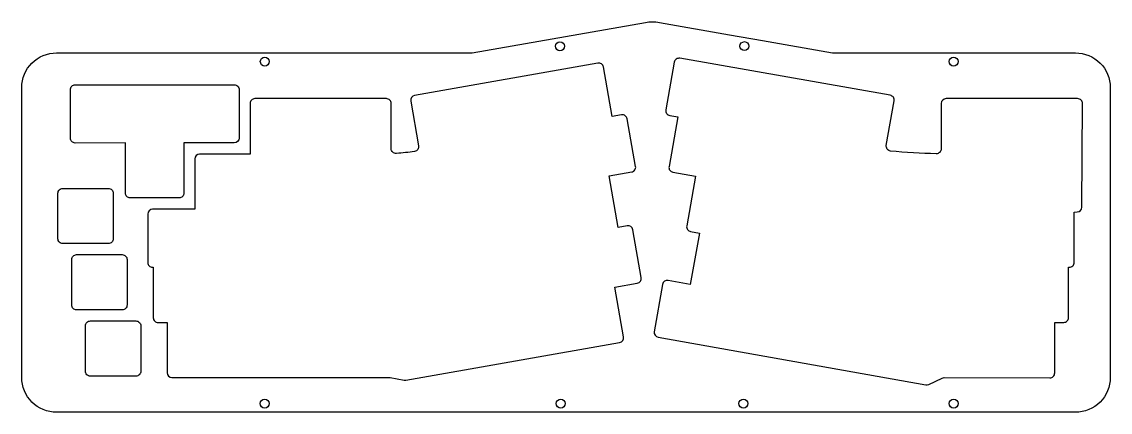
# Model space of a CAD drawing. Header units: millimetres. Extents: x -356 to 19, y -13 to 122.
import ezdxf

# ---------------------------------------------------------------- set-up
doc = ezdxf.new("R2010")
doc.units = ezdxf.units.MM
doc.layers.get('0').update_dxf_attribs({"linetype": 'CONTINUOUS'})

msp = doc.modelspace()

# ---------------------------------------------------------------- linework, layer by layer
for points in [[(-343.99, -12.99, -0.414214), (-355.99, -0.99), (-355.99, 99.03, -0.414214), (-343.99, 111.03), (-200.79, 111.03), (-141.16, 121.55, -0.087529), (-136.3, 121.55), (-112.15, 117.29), (-100.83, 115.29), (-76.68, 111.03), (7, 111.03, -0.414214), (19, 99.03), (19, -0.99, -0.414214), (7, -12.99)], [(-40.95, 76.21, -0.021345), (-56.68, 77.16, -0.435306), (-58.15, 79.11), (-55.44, 94.44, 0.414214), (-56.8, 96.37), (-129.26, 109.15, 0.414256), (-131.19, 107.79), (-134.09, 91.32, 0.414214), (-132.74, 89.39), (-129.96, 88.9), (-133.01, 71.77, 0.415029), (-131.66, 69.83), (-123.88, 68.47), (-126.92, 51.29, 0.414934), (-125.56, 49.36), (-122.55, 48.83), (-125.71, 31.15), (-133.31, 32.49, 0.41472), (-135.24, 31.13), (-138.09, 14.82, 0.413247), (-136.74, 12.89), (-44.55, -3.52, 0.156621), (-43.54, -3.39), (-38.95, -1.19, -0.112287), (-38.23, -1.03), (-1.79, -1.11, 0.414813), (-0.12, 0.56), (-0.12, 18.02), (3, 18.02, 0.414214), (4.67, 19.69), (4.65, 37.07), (4.9, 37.07, 0.414894), (6.57, 38.74), (6.56, 56.11), (7.6, 56.12, 0.411612), (9.26, 57.78), (9.44, 93.54, 0.415576), (7.77, 95.22), (-37.55, 95.23, 0.413596), (-39.22, 93.57), (-39.26, 77.87, -0.418683)], [(-309.02, 17.97), (-305.92, 17.97), (-305.92, 0.65, 0.414149), (-304.25, -1.01), (-229.41, -1.03, -0.043052), (-229.12, -1.05), (-224.27, -1.9, 0.086877), (-223.7, -1.9), (-150.01, 11.08, 0.414164), (-148.66, 13.01), (-151.69, 30.2), (-143.94, 31.56, 0.414504), (-142.59, 33.49), (-145.5, 49.98, 0.413808), (-147.43, 51.33), (-150.48, 50.8), (-153.61, 68.57), (-145.87, 69.92, 0.414578), (-144.52, 71.85), (-147.41, 88.25, 0.414224), (-149.34, 89.6), (-152.57, 89.03), (-155.59, 106.15, 0.414296), (-157.52, 107.5), (-220.66, 96.34, 0.414072), (-222.01, 94.41), (-219.29, 78.96, -0.421199), (-220.68, 77.02, -0.017366), (-226.92, 76.3, -0.438182), (-228.72, 77.96), (-228.72, 93.55, 0.414214), (-230.39, 95.22), (-275.68, 95.22, 0.414214), (-277.35, 93.55), (-277.35, 76.1), (-294.73, 76.09, 0.413993), (-296.4, 74.42), (-296.4, 57.07), (-310.92, 57.06, 0.414047), (-312.59, 55.39), (-312.59, 38.68, 0.414319), (-310.92, 37.02), (-310.68, 37.02), (-310.68, 19.63, 0.414338)], [(-282.77, 99.99, -0.414648), (-281.11, 98.32), (-281.13, 81.63, -0.413874), (-282.8, 79.97), (-300.15, 79.98), (-300.13, 62.63, -0.414828), (-301.8, 60.96), (-318.62, 60.97, -0.415055), (-320.29, 62.65), (-320.22, 79.93), (-337.59, 79.92, -0.414243), (-339.26, 81.59), (-339.26, 98.32, -0.414214), (-337.59, 99.99)], [(-343.54, 62.58, -0.414214), (-341.88, 64.25), (-326.16, 64.25, -0.414214), (-324.49, 62.58), (-324.49, 46.87, -0.414214), (-326.16, 45.2), (-341.88, 45.2, -0.414214), (-343.54, 46.87)], [(-319.72, 24.01, -0.414214), (-321.38, 22.34), (-337.1, 22.34, -0.414214), (-338.77, 24.01), (-338.77, 39.72, -0.414214), (-337.1, 41.39), (-321.38, 41.39, -0.414214), (-319.72, 39.72)], [(-314.99, 1.15, -0.414214), (-316.66, -0.52), (-332.37, -0.52, -0.414214), (-334.04, 1.15), (-334.04, 16.86, -0.414214), (-332.37, 18.53), (-316.66, 18.53, -0.414214), (-314.99, 16.86)]]:
    msp.add_lwpolyline(points, format="xyb", close=True)
for centre in [(-170.58, 113.32), (-107.01, 113.34), (-272.26, 108.03), (-34.97, 108.03), (-272.34, -9.99), (-170.3, -9.99), (-107.36, -9.99), (-34.96, -9.99)]:
    msp.add_circle(centre, 1.55)

doc.saveas('drawing.dxf')
